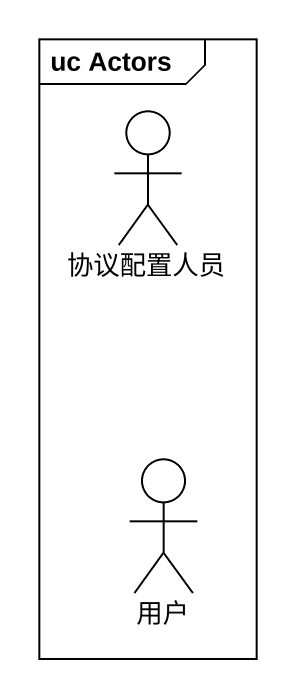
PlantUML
@startuml
mainframe uc Actors
actor 协议配置人员
actor 用户
@enduml
